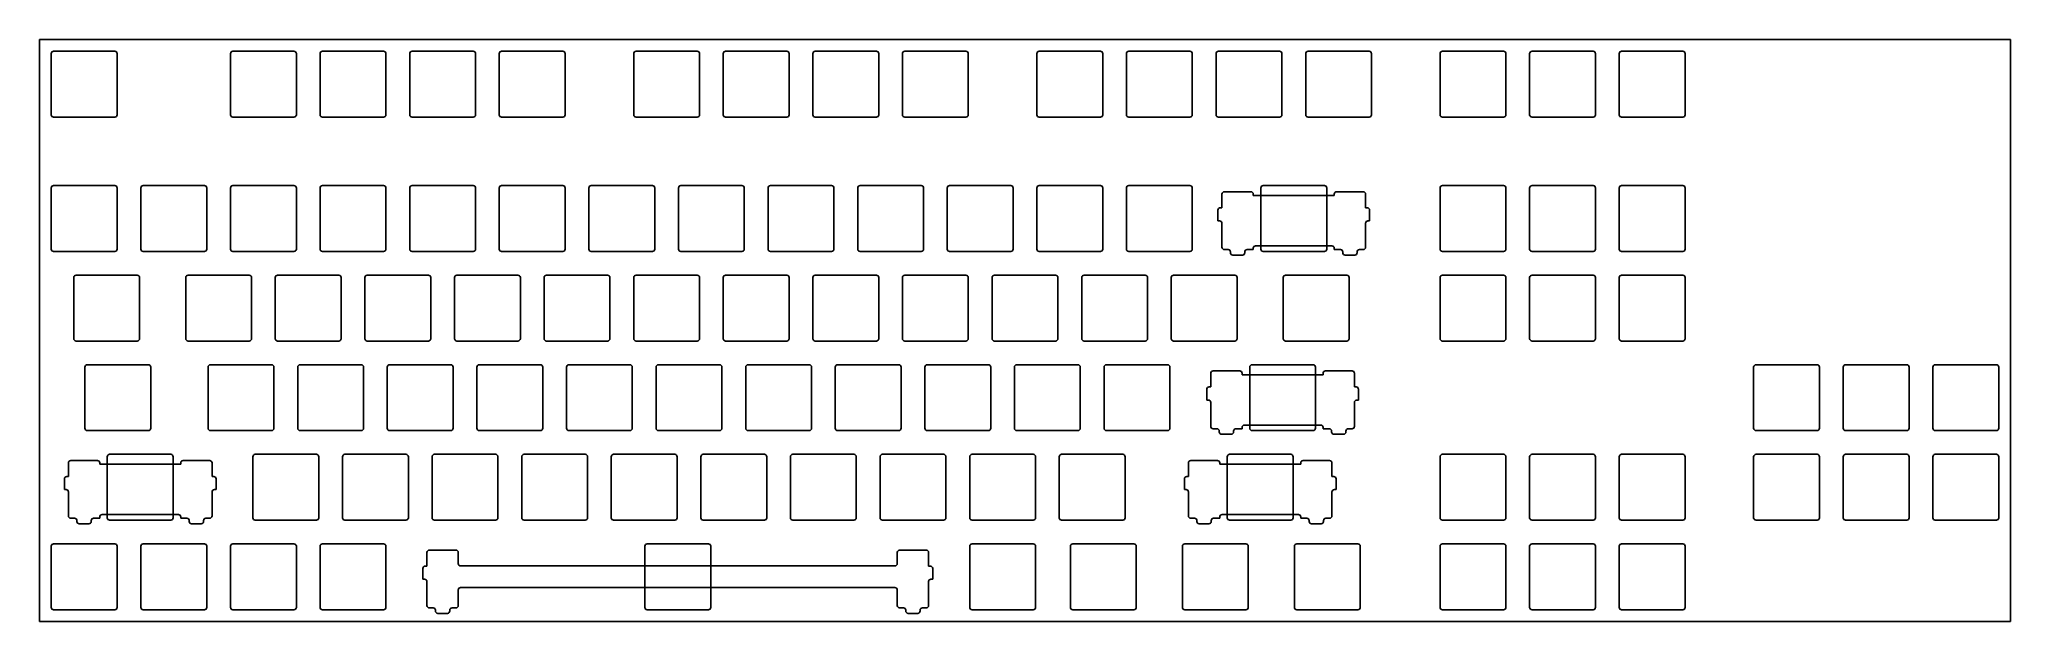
# Model space of a CAD drawing. Header units: millimetres. Extents: x 0 to 419, y -124 to 0.
import ezdxf

# ---------------------------------------------------------------- set-up
doc = ezdxf.new("R2010")
doc.units = ezdxf.units.MM

msp = doc.modelspace()

# ---------------------------------------------------------------- linework, layer by layer
for p, q in [((0, 0), (419.1, 0)), ((0, -123.825), (0, 0)), ((419.1, -123.825), (419.1, 0)), ((2.525, -3.025), (2.525, -16.025)), ((3.025, -2.525), (16.025, -2.525)), ((16.525, -3.025), (16.525, -16.025)), ((40.625, -3.025), (40.625, -16.025)), ((41.125, -2.525), (54.125, -2.525)), ((54.625, -3.025), (54.625, -16.025)), ((59.675, -3.025), (59.675, -16.025)), ((60.175, -2.525), (73.175, -2.525)), ((73.675, -3.025), (73.675, -16.025)), ((78.725, -3.025), (78.725, -16.025)), ((79.225, -2.525), (92.225, -2.525)), ((92.725, -3.025), (92.725, -16.025)), ((97.775, -3.025), (97.775, -16.025)), ((98.275, -2.525), (111.275, -2.525)), ((111.775, -3.025), (111.775, -16.025)), ((126.35, -3.025), (126.35, -16.025)), ((126.85, -2.525), (139.85, -2.525)), ((140.35, -3.025), (140.35, -16.025)), ((145.4, -3.025), (145.4, -16.025)), ((145.9, -2.525), (158.9, -2.525)), ((159.4, -3.025), (159.4, -16.025)), ((164.45, -3.025), (164.45, -16.025)), ((164.95, -2.525), (177.95, -2.525)), ((178.45, -3.025), (178.45, -16.025)), ((183.5, -3.025), (183.5, -16.025)), ((184, -2.525), (197, -2.525)), ((197.5, -3.025), (197.5, -16.025)), ((212.075, -3.025), (212.075, -16.025)), ((212.575, -2.525), (225.575, -2.525)), ((226.075, -3.025), (226.075, -16.025)), ((231.125, -3.025), (231.125, -16.025)), ((231.625, -2.525), (244.625, -2.525)), ((245.125, -3.025), (245.125, -16.025)), ((250.175, -3.025), (250.175, -16.025)), ((250.675, -2.525), (263.675, -2.525)), ((264.175, -3.025), (264.175, -16.025)), ((269.225, -3.025), (269.225, -16.025)), ((269.725, -2.525), (282.725, -2.525)), ((283.225, -3.025), (283.225, -16.025)), ((297.8, -3.025), (297.8, -16.025)), ((298.3, -2.525), (311.3, -2.525)), ((311.8, -3.025), (311.8, -16.025)), ((316.85, -3.025), (316.85, -16.025)), ((317.35, -2.525), (330.35, -2.525)), ((330.85, -3.025), (330.85, -16.025)), ((335.9, -3.025), (335.9, -16.025)), ((336.4, -2.525), (349.4, -2.525)), ((349.9, -3.025), (349.9, -16.025)), ((3.025, -16.525), (16.025, -16.525)), ((41.125, -16.525), (54.125, -16.525)), ((60.175, -16.525), (73.175, -16.525)), ((79.225, -16.525), (92.225, -16.525)), ((98.275, -16.525), (111.275, -16.525)), ((126.85, -16.525), (139.85, -16.525)), ((145.9, -16.525), (158.9, -16.525)), ((164.95, -16.525), (177.95, -16.525)), ((184, -16.525), (197, -16.525)), ((212.575, -16.525), (225.575, -16.525)), ((231.625, -16.525), (244.625, -16.525)), ((250.675, -16.525), (263.675, -16.525)), ((269.725, -16.525), (282.725, -16.525)), ((298.3, -16.525), (311.3, -16.525)), ((317.35, -16.525), (330.35, -16.525)), ((336.4, -16.525), (349.4, -16.525)), ((2.525, -31.6), (2.525, -44.6)), ((3.025, -31.1), (16.025, -31.1)), ((16.525, -31.6), (16.525, -44.6)), ((21.575, -31.6), (21.575, -44.6)), ((22.075, -31.1), (35.075, -31.1)), ((35.575, -31.6), (35.575, -44.6)), ((40.625, -31.6), (40.625, -44.6)), ((41.125, -31.1), (54.125, -31.1)), ((54.625, -31.6), (54.625, -44.6)), ((59.675, -31.6), (59.675, -44.6)), ((60.175, -31.1), (73.175, -31.1)), ((73.675, -31.6), (73.675, -44.6)), ((78.725, -31.6), (78.725, -44.6)), ((79.225, -31.1), (92.225, -31.1)), ((92.725, -31.6), (92.725, -44.6)), ((97.775, -31.6), (97.775, -44.6)), ((98.275, -31.1), (111.275, -31.1)), ((111.775, -31.6), (111.775, -44.6)), ((116.825, -31.6), (116.825, -44.6)), ((117.325, -31.1), (130.325, -31.1)), ((130.825, -31.6), (130.825, -44.6)), ((135.875, -31.6), (135.875, -44.6)), ((136.375, -31.1), (149.375, -31.1)), ((149.875, -31.6), (149.875, -44.6)), ((154.925, -31.6), (154.925, -44.6)), ((155.425, -31.1), (168.425, -31.1)), ((168.925, -31.6), (168.925, -44.6)), ((173.975, -31.6), (173.975, -44.6)), ((174.475, -31.1), (187.475, -31.1)), ((187.975, -31.6), (187.975, -44.6)), ((193.025, -31.6), (193.025, -44.6)), ((193.525, -31.1), (206.525, -31.1)), ((207.025, -31.6), (207.025, -44.6)), ((212.075, -31.6), (212.075, -44.6)), ((212.575, -31.1), (225.575, -31.1)), ((226.075, -31.6), (226.075, -44.6)), ((231.125, -31.6), (231.125, -44.6)), ((231.625, -31.1), (244.625, -31.1)), ((245.125, -31.6), (245.125, -44.6)), ((251.4346, -35.814), (251.4346, -32.9104)), ((251.9346, -32.4104), (257.5894, -32.4104)), ((258.0894, -32.9104), (258.0894, -33.2232)), ((258.0894, -33.2232), (266.7, -33.2232)), ((259.7, -31.6), (259.7, -44.6)), ((260.2, -31.1), (273.2, -31.1)), ((275.3106, -33.2232), (266.7, -33.2232)), ((273.7, -31.6), (273.7, -44.6)), ((275.3106, -32.9104), (275.3106, -33.2232)), ((281.4654, -32.4104), (275.8106, -32.4104)), ((281.9654, -35.814), (281.9654, -32.9104)), ((297.8, -31.6), (297.8, -44.6)), ((298.3, -31.1), (311.3, -31.1)), ((311.8, -31.6), (311.8, -44.6)), ((316.85, -31.6), (316.85, -44.6)), ((317.35, -31.1), (330.35, -31.1)), ((330.85, -31.6), (330.85, -44.6)), ((335.9, -31.6), (335.9, -44.6)), ((336.4, -31.1), (349.4, -31.1)), ((349.9, -31.6), (349.9, -44.6)), ((250.571, -38.608), (250.571, -36.314)), ((251.071, -35.814), (251.4346, -35.814)), ((282.329, -35.814), (281.9654, -35.814)), ((282.829, -38.608), (282.829, -36.314)), ((250.9346, -38.608), (250.571, -38.608)), ((251.4346, -44.204), (251.4346, -39.108)), ((281.9654, -44.204), (281.9654, -39.108)), ((282.4654, -38.608), (282.829, -38.608)), ((3.025, -45.1), (16.025, -45.1)), ((22.075, -45.1), (35.075, -45.1)), ((41.125, -45.1), (54.125, -45.1)), ((60.175, -45.1), (73.175, -45.1)), ((79.225, -45.1), (92.225, -45.1)), ((98.275, -45.1), (111.275, -45.1)), ((117.325, -45.1), (130.325, -45.1)), ((136.375, -45.1), (149.375, -45.1)), ((155.425, -45.1), (168.425, -45.1)), ((174.475, -45.1), (187.475, -45.1)), ((193.525, -45.1), (206.525, -45.1)), ((212.575, -45.1), (225.575, -45.1)), ((231.625, -45.1), (244.625, -45.1)), ((252.738, -44.704), (251.9346, -44.704)), ((253.238, -45.3724), (253.238, -45.204)), ((255.786, -45.8724), (253.738, -45.8724)), ((256.286, -45.204), (256.286, -45.3724)), ((258.0894, -44.704), (256.786, -44.704)), ((258.0894, -44.4166), (258.0894, -44.704)), ((266.7, -43.9166), (258.5894, -43.9166)), ((260.2, -45.1), (273.2, -45.1)), ((266.7, -43.9166), (274.8106, -43.9166)), ((275.3106, -44.4166), (275.3106, -44.704)), ((275.3106, -44.704), (276.614, -44.704)), ((277.114, -45.204), (277.114, -45.3724)), ((277.614, -45.8724), (279.662, -45.8724)), ((280.162, -45.3724), (280.162, -45.204)), ((280.662, -44.704), (281.4654, -44.704)), ((298.3, -45.1), (311.3, -45.1)), ((317.35, -45.1), (330.35, -45.1)), ((336.4, -45.1), (349.4, -45.1)), ((7.7875, -50.15), (20.7875, -50.15)), ((31.6, -50.15), (44.6, -50.15)), ((50.65, -50.15), (63.65, -50.15)), ((69.7, -50.15), (82.7, -50.15)), ((88.75, -50.15), (101.75, -50.15)), ((107.8, -50.15), (120.8, -50.15)), ((126.85, -50.15), (139.85, -50.15)), ((145.9, -50.15), (158.9, -50.15)), ((164.95, -50.15), (177.95, -50.15)), ((184, -50.15), (197, -50.15)), ((203.05, -50.15), (216.05, -50.15)), ((222.1, -50.15), (235.1, -50.15)), ((241.15, -50.15), (254.15, -50.15)), ((264.9625, -50.15), (277.9625, -50.15)), ((298.3, -50.15), (311.3, -50.15)), ((317.35, -50.15), (330.35, -50.15)), ((336.4, -50.15), (349.4, -50.15)), ((7.2875, -50.65), (7.2875, -63.65)), ((21.2875, -50.65), (21.2875, -63.65)), ((31.1, -50.65), (31.1, -63.65)), ((45.1, -50.65), (45.1, -63.65)), ((50.15, -50.65), (50.15, -63.65)), ((64.15, -50.65), (64.15, -63.65)), ((69.2, -50.65), (69.2, -63.65)), ((83.2, -50.65), (83.2, -63.65)), ((88.25, -50.65), (88.25, -63.65)), ((102.25, -50.65), (102.25, -63.65)), ((107.3, -50.65), (107.3, -63.65)), ((121.3, -50.65), (121.3, -63.65)), ((126.35, -50.65), (126.35, -63.65)), ((140.35, -50.65), (140.35, -63.65)), ((145.4, -50.65), (145.4, -63.65)), ((159.4, -50.65), (159.4, -63.65)), ((164.45, -50.65), (164.45, -63.65)), ((178.45, -50.65), (178.45, -63.65)), ((183.5, -50.65), (183.5, -63.65)), ((197.5, -50.65), (197.5, -63.65)), ((202.55, -50.65), (202.55, -63.65)), ((216.55, -50.65), (216.55, -63.65)), ((221.6, -50.65), (221.6, -63.65)), ((235.6, -50.65), (235.6, -63.65)), ((240.65, -50.65), (240.65, -63.65)), ((254.65, -50.65), (254.65, -63.65)), ((264.4625, -50.65), (264.4625, -63.65)), ((278.4625, -50.65), (278.4625, -63.65)), ((297.8, -50.65), (297.8, -63.65)), ((311.8, -50.65), (311.8, -63.65)), ((316.85, -50.65), (316.85, -63.65)), ((330.85, -50.65), (330.85, -63.65)), ((335.9, -50.65), (335.9, -63.65)), ((349.9, -50.65), (349.9, -63.65)), ((7.7875, -64.15), (20.7875, -64.15)), ((31.6, -64.15), (44.6, -64.15)), ((50.65, -64.15), (63.65, -64.15)), ((69.7, -64.15), (82.7, -64.15)), ((88.75, -64.15), (101.75, -64.15)), ((107.8, -64.15), (120.8, -64.15)), ((126.85, -64.15), (139.85, -64.15)), ((145.9, -64.15), (158.9, -64.15)), ((164.95, -64.15), (177.95, -64.15)), ((184, -64.15), (197, -64.15)), ((203.05, -64.15), (216.05, -64.15)), ((222.1, -64.15), (235.1, -64.15)), ((241.15, -64.15), (254.15, -64.15)), ((264.9625, -64.15), (277.9625, -64.15)), ((298.3, -64.15), (311.3, -64.15)), ((317.35, -64.15), (330.35, -64.15)), ((336.4, -64.15), (349.4, -64.15)), ((9.66875, -69.7), (9.66875, -82.7)), ((10.16875, -69.2), (23.16875, -69.2)), ((23.66875, -69.7), (23.66875, -82.7)), ((35.8625, -69.7), (35.8625, -82.7)), ((36.3625, -69.2), (49.3625, -69.2)), ((49.8625, -69.7), (49.8625, -82.7)), ((54.9125, -69.7), (54.9125, -82.7)), ((55.4125, -69.2), (68.4125, -69.2)), ((68.9125, -69.7), (68.9125, -82.7)), ((73.9625, -69.7), (73.9625, -82.7)), ((74.4625, -69.2), (87.4625, -69.2)), ((87.9625, -69.7), (87.9625, -82.7)), ((93.0125, -69.7), (93.0125, -82.7)), ((93.5125, -69.2), (106.5125, -69.2)), ((107.0125, -69.7), (107.0125, -82.7)), ((112.0625, -69.7), (112.0625, -82.7)), ((112.5625, -69.2), (125.5625, -69.2)), ((126.0625, -69.7), (126.0625, -82.7)), ((131.1125, -69.7), (131.1125, -82.7)), ((131.6125, -69.2), (144.6125, -69.2)), ((145.1125, -69.7), (145.1125, -82.7)), ((150.1625, -69.7), (150.1625, -82.7)), ((150.6625, -69.2), (163.6625, -69.2)), ((164.1625, -69.7), (164.1625, -82.7)), ((169.2125, -69.7), (169.2125, -82.7)), ((169.7125, -69.2), (182.7125, -69.2)), ((183.2125, -69.7), (183.2125, -82.7)), ((188.2625, -69.7), (188.2625, -82.7)), ((188.7625, -69.2), (201.7625, -69.2)), ((202.2625, -69.7), (202.2625, -82.7)), ((207.3125, -69.7), (207.3125, -82.7)), ((207.8125, -69.2), (220.8125, -69.2)), ((221.3125, -69.7), (221.3125, -82.7)), ((226.3625, -69.7), (226.3625, -82.7)), ((226.8625, -69.2), (239.8625, -69.2)), ((240.3625, -69.7), (240.3625, -82.7)), ((249.05335, -73.914), (249.05335, -71.0104)), ((249.55335, -70.5104), (255.20815, -70.5104)), ((255.70815, -71.0104), (255.70815, -71.3232)), ((257.31875, -69.7), (257.31875, -82.7)), ((257.81875, -69.2), (270.81875, -69.2)), ((271.31875, -69.7), (271.31875, -82.7)), ((272.92935, -71.0104), (272.92935, -71.3232)), ((279.08415, -70.5104), (273.42935, -70.5104)), ((279.58415, -73.914), (279.58415, -71.0104)), ((364.475, -69.7), (364.475, -82.7)), ((364.975, -69.2), (377.975, -69.2)), ((378.475, -69.7), (378.475, -82.7)), ((383.525, -69.7), (383.525, -82.7)), ((384.025, -69.2), (397.025, -69.2)), ((397.525, -69.7), (397.525, -82.7)), ((402.575, -69.7), (402.575, -82.7)), ((403.075, -69.2), (416.075, -69.2)), ((416.575, -69.7), (416.575, -82.7)), ((248.18975, -76.708), (248.18975, -74.414)), ((248.68975, -73.914), (249.05335, -73.914)), ((255.70815, -71.3232), (264.31875, -71.3232)), ((272.92935, -71.3232), (264.31875, -71.3232)), ((279.94775, -73.914), (279.58415, -73.914)), ((280.44775, -76.708), (280.44775, -74.414)), ((248.55335, -76.708), (248.18975, -76.708)), ((249.05335, -82.304), (249.05335, -77.208)), ((279.58415, -82.304), (279.58415, -77.208)), ((280.08415, -76.708), (280.44775, -76.708)), ((10.16875, -83.2), (23.16875, -83.2)), ((36.3625, -83.2), (49.3625, -83.2)), ((55.4125, -83.2), (68.4125, -83.2)), ((74.4625, -83.2), (87.4625, -83.2)), ((93.5125, -83.2), (106.5125, -83.2)), ((112.5625, -83.2), (125.5625, -83.2)), ((131.6125, -83.2), (144.6125, -83.2)), ((150.6625, -83.2), (163.6625, -83.2)), ((169.7125, -83.2), (182.7125, -83.2)), ((188.7625, -83.2), (201.7625, -83.2)), ((207.8125, -83.2), (220.8125, -83.2)), ((226.8625, -83.2), (239.8625, -83.2)), ((250.35675, -82.804), (249.55335, -82.804)), ((250.85675, -83.4724), (250.85675, -83.304)), ((253.90475, -83.304), (253.90475, -83.4724)), ((255.70815, -82.804), (254.40475, -82.804)), ((255.70815, -82.5166), (255.70815, -82.804)), ((264.31875, -82.0166), (256.20815, -82.0166)), ((257.81875, -83.2), (270.81875, -83.2)), ((264.31875, -82.0166), (272.42935, -82.0166)), ((272.92935, -82.5166), (272.92935, -82.804)), ((272.92935, -82.804), (274.23275, -82.804)), ((274.73275, -83.304), (274.73275, -83.4724)), ((277.78075, -83.4724), (277.78075, -83.304)), ((278.28075, -82.804), (279.08415, -82.804)), ((364.975, -83.2), (377.975, -83.2)), ((384.025, -83.2), (397.025, -83.2)), ((403.075, -83.2), (416.075, -83.2)), ((253.40475, -83.9724), (251.35675, -83.9724)), ((275.23275, -83.9724), (277.28075, -83.9724)), ((6.16585, -92.964), (6.16585, -90.0604)), ((6.66585, -89.5604), (12.32065, -89.5604)), ((12.82065, -90.0604), (12.82065, -90.3732)), ((12.82065, -90.3732), (21.43125, -90.3732)), ((14.43125, -88.75), (14.43125, -101.75)), ((14.93125, -88.25), (27.93125, -88.25)), ((30.04185, -90.3732), (21.43125, -90.3732)), ((28.43125, -88.75), (28.43125, -101.75)), ((30.04185, -90.0604), (30.04185, -90.3732)), ((36.19665, -89.5604), (30.54185, -89.5604)), ((36.69665, -92.964), (36.69665, -90.0604)), ((45.3875, -88.75), (45.3875, -101.75)), ((45.8875, -88.25), (58.8875, -88.25)), ((59.3875, -88.75), (59.3875, -101.75)), ((64.4375, -88.75), (64.4375, -101.75)), ((64.9375, -88.25), (77.9375, -88.25)), ((78.4375, -88.75), (78.4375, -101.75)), ((83.4875, -88.75), (83.4875, -101.75)), ((83.9875, -88.25), (96.9875, -88.25)), ((97.4875, -88.75), (97.4875, -101.75)), ((102.5375, -88.75), (102.5375, -101.75)), ((103.0375, -88.25), (116.0375, -88.25)), ((116.5375, -88.75), (116.5375, -101.75)), ((121.5875, -88.75), (121.5875, -101.75)), ((122.0875, -88.25), (135.0875, -88.25)), ((135.5875, -88.75), (135.5875, -101.75)), ((140.6375, -88.75), (140.6375, -101.75)), ((141.1375, -88.25), (154.1375, -88.25)), ((154.6375, -88.75), (154.6375, -101.75)), ((159.6875, -88.75), (159.6875, -101.75)), ((160.1875, -88.25), (173.1875, -88.25)), ((173.6875, -88.75), (173.6875, -101.75)), ((178.7375, -88.75), (178.7375, -101.75)), ((179.2375, -88.25), (192.2375, -88.25)), ((192.7375, -88.75), (192.7375, -101.75)), ((197.7875, -88.75), (197.7875, -101.75)), ((198.2875, -88.25), (211.2875, -88.25)), ((211.7875, -88.75), (211.7875, -101.75)), ((216.8375, -88.75), (216.8375, -101.75)), ((217.3375, -88.25), (230.3375, -88.25)), ((230.8375, -88.75), (230.8375, -101.75)), ((244.29085, -92.964), (244.29085, -90.0604)), ((244.79085, -89.5604), (250.44565, -89.5604)), ((250.94565, -90.0604), (250.94565, -90.3732)), ((250.94565, -90.3732), (259.55625, -90.3732)), ((252.55625, -88.75), (252.55625, -101.75)), ((253.05625, -88.25), (266.05625, -88.25)), ((268.16685, -90.3732), (259.55625, -90.3732)), ((266.55625, -88.75), (266.55625, -101.75)), ((268.16685, -90.0604), (268.16685, -90.3732)), ((274.32165, -89.5604), (268.66685, -89.5604)), ((274.82165, -92.964), (274.82165, -90.0604)), ((297.8, -88.75), (297.8, -101.75)), ((298.3, -88.25), (311.3, -88.25)), ((311.8, -88.75), (311.8, -101.75)), ((316.85, -88.75), (316.85, -101.75)), ((317.35, -88.25), (330.35, -88.25)), ((330.85, -88.75), (330.85, -101.75)), ((335.9, -88.75), (335.9, -101.75)), ((336.4, -88.25), (349.4, -88.25)), ((349.9, -88.75), (349.9, -101.75)), ((364.475, -88.75), (364.475, -101.75)), ((364.975, -88.25), (377.975, -88.25)), ((378.475, -88.75), (378.475, -101.75)), ((383.525, -88.75), (383.525, -101.75)), ((384.025, -88.25), (397.025, -88.25)), ((397.525, -88.75), (397.525, -101.75)), ((402.575, -88.75), (402.575, -101.75)), ((403.075, -88.25), (416.075, -88.25)), ((416.575, -88.75), (416.575, -101.75)), ((5.30225, -95.758), (5.30225, -93.464)), ((5.66585, -95.758), (5.30225, -95.758)), ((5.80225, -92.964), (6.16585, -92.964)), ((6.16585, -101.354), (6.16585, -96.258)), ((37.06025, -92.964), (36.69665, -92.964)), ((36.69665, -101.354), (36.69665, -96.258)), ((37.19665, -95.758), (37.56025, -95.758)), ((37.56025, -95.758), (37.56025, -93.464)), ((243.42725, -95.758), (243.42725, -93.464)), ((243.79085, -95.758), (243.42725, -95.758)), ((243.92725, -92.964), (244.29085, -92.964)), ((244.29085, -101.354), (244.29085, -96.258)), ((275.18525, -92.964), (274.82165, -92.964)), ((274.82165, -101.354), (274.82165, -96.258)), ((275.32165, -95.758), (275.68525, -95.758)), ((275.68525, -95.758), (275.68525, -93.464)), ((7.46925, -101.854), (6.66585, -101.854)), ((7.96925, -102.5224), (7.96925, -102.354)), ((10.51725, -103.0224), (8.46925, -103.0224)), ((11.01725, -102.354), (11.01725, -102.5224)), ((12.82065, -101.854), (11.51725, -101.854)), ((12.82065, -101.5666), (12.82065, -101.854)), ((21.43125, -101.0666), (13.32065, -101.0666)), ((14.93125, -102.25), (27.93125, -102.25)), ((21.43125, -101.0666), (29.54185, -101.0666)), ((30.04185, -101.5666), (30.04185, -101.854)), ((30.04185, -101.854), (31.34525, -101.854)), ((31.84525, -102.354), (31.84525, -102.5224)), ((32.34525, -103.0224), (34.39325, -103.0224)), ((34.89325, -102.5224), (34.89325, -102.354)), ((35.39325, -101.854), (36.19665, -101.854)), ((45.8875, -102.25), (58.8875, -102.25)), ((64.9375, -102.25), (77.9375, -102.25)), ((83.9875, -102.25), (96.9875, -102.25)), ((103.0375, -102.25), (116.0375, -102.25)), ((122.0875, -102.25), (135.0875, -102.25)), ((141.1375, -102.25), (154.1375, -102.25)), ((160.1875, -102.25), (173.1875, -102.25)), ((179.2375, -102.25), (192.2375, -102.25)), ((198.2875, -102.25), (211.2875, -102.25)), ((217.3375, -102.25), (230.3375, -102.25)), ((245.59425, -101.854), (244.79085, -101.854)), ((246.09425, -102.5224), (246.09425, -102.354)), ((248.64225, -103.0224), (246.59425, -103.0224)), ((249.14225, -102.354), (249.14225, -102.5224)), ((250.94565, -101.854), (249.64225, -101.854)), ((250.94565, -101.5666), (250.94565, -101.854)), ((259.55625, -101.0666), (251.44565, -101.0666)), ((253.05625, -102.25), (266.05625, -102.25)), ((259.55625, -101.0666), (267.66685, -101.0666)), ((268.16685, -101.5666), (268.16685, -101.854)), ((268.16685, -101.854), (269.47025, -101.854)), ((269.97025, -102.354), (269.97025, -102.5224)), ((270.47025, -103.0224), (272.51825, -103.0224)), ((273.01825, -102.5224), (273.01825, -102.354)), ((273.51825, -101.854), (274.32165, -101.854)), ((298.3, -102.25), (311.3, -102.25)), ((317.35, -102.25), (330.35, -102.25)), ((336.4, -102.25), (349.4, -102.25)), ((364.975, -102.25), (377.975, -102.25)), ((384.025, -102.25), (397.025, -102.25)), ((403.075, -102.25), (416.075, -102.25)), ((2.525, -107.8), (2.525, -120.8)), ((3.025, -107.3), (16.025, -107.3)), ((16.525, -107.8), (16.525, -120.8)), ((21.575, -107.8), (21.575, -120.8)), ((22.075, -107.3), (35.075, -107.3)), ((35.575, -107.8), (35.575, -120.8)), ((40.625, -107.8), (40.625, -120.8)), ((41.125, -107.3), (54.125, -107.3)), ((54.625, -107.8), (54.625, -120.8)), ((59.675, -107.8), (59.675, -120.8)), ((60.175, -107.3), (73.175, -107.3)), ((73.675, -107.8), (73.675, -120.8)), ((82.90385, -108.6104), (88.55865, -108.6104)), ((128.73125, -107.8), (128.73125, -120.8)), ((129.23125, -107.3), (142.23125, -107.3)), ((142.73125, -107.8), (142.73125, -120.8)), ((188.55865, -108.6104), (182.90385, -108.6104)), ((197.7875, -107.8), (197.7875, -120.8)), ((198.2875, -107.3), (211.2875, -107.3)), ((211.7875, -107.8), (211.7875, -120.8)), ((219.21875, -107.8), (219.21875, -120.8)), ((219.71875, -107.3), (232.71875, -107.3)), ((233.21875, -107.8), (233.21875, -120.8)), ((243.03125, -107.8), (243.03125, -120.8)), ((243.53125, -107.3), (256.53125, -107.3)), ((257.03125, -107.8), (257.03125, -120.8)), ((266.84375, -107.8), (266.84375, -120.8)), ((267.34375, -107.3), (280.34375, -107.3)), ((280.84375, -107.8), (280.84375, -120.8)), ((297.8, -107.8), (297.8, -120.8)), ((298.3, -107.3), (311.3, -107.3)), ((311.8, -107.8), (311.8, -120.8)), ((316.85, -107.8), (316.85, -120.8)), ((317.35, -107.3), (330.35, -107.3)), ((330.85, -107.8), (330.85, -120.8)), ((335.9, -107.8), (335.9, -120.8)), ((336.4, -107.3), (349.4, -107.3)), ((349.9, -107.8), (349.9, -120.8)), ((81.54025, -114.808), (81.54025, -112.514)), ((82.04025, -112.014), (82.40385, -112.014)), ((82.40385, -112.014), (82.40385, -109.1104)), ((89.05865, -109.1104), (89.05865, -111.5)), ((89.55865, -112), (135.73125, -112)), ((181.90385, -112), (135.73125, -112)), ((182.40385, -109.1104), (182.40385, -111.5)), ((189.05865, -112.014), (189.05865, -109.1104)), ((189.42225, -112.014), (189.05865, -112.014)), ((189.92225, -114.808), (189.92225, -112.514)), ((81.90385, -114.808), (81.54025, -114.808)), ((82.40385, -120.404), (82.40385, -115.308)), ((89.05865, -117.1), (89.05865, -120.404)), ((135.73125, -116.6), (89.55865, -116.6)), ((135.73125, -116.6), (181.90385, -116.6)), ((182.40385, -117.1), (182.40385, -120.404)), ((189.05865, -120.404), (189.05865, -115.308)), ((189.55865, -114.808), (189.92225, -114.808)), ((3.025, -121.3), (16.025, -121.3)), ((22.075, -121.3), (35.075, -121.3)), ((41.125, -121.3), (54.125, -121.3)), ((60.175, -121.3), (73.175, -121.3)), ((83.70725, -120.904), (82.90385, -120.904)), ((84.20725, -121.5724), (84.20725, -121.404)), ((87.25525, -121.404), (87.25525, -121.5724)), ((88.55865, -120.904), (87.75525, -120.904)), ((129.23125, -121.3), (142.23125, -121.3)), ((182.90385, -120.904), (183.70725, -120.904)), ((184.20725, -121.404), (184.20725, -121.5724)), ((187.25525, -121.5724), (187.25525, -121.404)), ((187.75525, -120.904), (188.55865, -120.904)), ((198.2875, -121.3), (211.2875, -121.3)), ((219.71875, -121.3), (232.71875, -121.3)), ((243.53125, -121.3), (256.53125, -121.3)), ((267.34375, -121.3), (280.34375, -121.3)), ((298.3, -121.3), (311.3, -121.3)), ((317.35, -121.3), (330.35, -121.3)), ((336.4, -121.3), (349.4, -121.3)), ((0, -123.825), (419.1, -123.825)), ((86.75525, -122.0724), (84.70725, -122.0724)), ((184.70725, -122.0724), (186.75525, -122.0724))]:
    msp.add_line(p, q)
for centre, start, end in [((3.025, -3.025), 90, 180), ((16.025, -3.025), 0, 90), ((41.125, -3.025), 90, 180), ((54.125, -3.025), 0, 90), ((60.175, -3.025), 90, 180), ((73.175, -3.025), 0, 90), ((79.225, -3.025), 90, 180), ((92.225, -3.025), 0, 90), ((98.275, -3.025), 90, 180), ((111.275, -3.025), 0, 90), ((126.85, -3.025), 90, 180), ((139.85, -3.025), 0, 90), ((145.9, -3.025), 90, 180), ((158.9, -3.025), 0, 90), ((164.95, -3.025), 90, 180), ((177.95, -3.025), 0, 90), ((184, -3.025), 90, 180), ((197, -3.025), 0, 90), ((212.575, -3.025), 90, 180), ((225.575, -3.025), 0, 90), ((231.625, -3.025), 90, 180), ((244.625, -3.025), 0, 90), ((250.675, -3.025), 90, 180), ((263.675, -3.025), 0, 90), ((269.725, -3.025), 90, 180), ((282.725, -3.025), 0, 90), ((298.3, -3.025), 90, 180), ((311.3, -3.025), 0, 90), ((317.35, -3.025), 90, 180), ((330.35, -3.025), 0, 90), ((336.4, -3.025), 90, 180), ((349.4, -3.025), 0, 90), ((3.025, -16.025), 180, 270), ((16.025, -16.025), 270, 0), ((41.125, -16.025), 180, 270), ((54.125, -16.025), 270, 0), ((60.175, -16.025), 180, 270), ((73.175, -16.025), 270, 0), ((79.225, -16.025), 180, 270), ((92.225, -16.025), 270, 0), ((98.275, -16.025), 180, 270), ((111.275, -16.025), 270, 0), ((126.85, -16.025), 180, 270), ((139.85, -16.025), 270, 0), ((145.9, -16.025), 180, 270), ((158.9, -16.025), 270, 0), ((164.95, -16.025), 180, 270), ((177.95, -16.025), 270, 0), ((184, -16.025), 180, 270), ((197, -16.025), 270, 0), ((212.575, -16.025), 180, 270), ((225.575, -16.025), 270, 0), ((231.625, -16.025), 180, 270), ((244.625, -16.025), 270, 0), ((250.675, -16.025), 180, 270), ((263.675, -16.025), 270, 0), ((269.725, -16.025), 180, 270), ((282.725, -16.025), 270, 0), ((298.3, -16.025), 180, 270), ((311.3, -16.025), 270, 0), ((317.35, -16.025), 180, 270), ((330.35, -16.025), 270, 0), ((336.4, -16.025), 180, 270), ((349.4, -16.025), 270, 0), ((3.025, -31.6), 90, 180), ((16.025, -31.6), 0, 90), ((22.075, -31.6), 90, 180), ((35.075, -31.6), 0, 90), ((41.125, -31.6), 90, 180), ((54.125, -31.6), 0, 90), ((60.175, -31.6), 90, 180), ((73.175, -31.6), 0, 90), ((79.225, -31.6), 90, 180), ((92.225, -31.6), 0, 90), ((98.275, -31.6), 90, 180), ((111.275, -31.6), 0, 90), ((117.325, -31.6), 90, 180), ((130.325, -31.6), 0, 90), ((136.375, -31.6), 90, 180), ((149.375, -31.6), 0, 90), ((155.425, -31.6), 90, 180), ((168.425, -31.6), 0, 90), ((174.475, -31.6), 90, 180), ((187.475, -31.6), 0, 90), ((193.525, -31.6), 90, 180), ((206.525, -31.6), 0, 90), ((212.575, -31.6), 90, 180), ((225.575, -31.6), 0, 90), ((231.625, -31.6), 90, 180), ((244.625, -31.6), 0, 90), ((251.9346, -32.9104), 90, 180), ((257.5894, -32.9104), 0, 90), ((260.2, -31.6), 90, 180), ((273.2, -31.6), 0, 90), ((275.8106, -32.9104), 90, 180), ((281.4654, -32.9104), 0, 90), ((298.3, -31.6), 90, 180), ((311.3, -31.6), 0, 90), ((317.35, -31.6), 90, 180), ((330.35, -31.6), 0, 90), ((336.4, -31.6), 90, 180), ((349.4, -31.6), 0, 90), ((251.071, -36.314), 90, 180), ((282.329, -36.314), 0, 90), ((250.9346, -39.108), 0, 90), ((282.4654, -39.108), 90, 180), ((3.025, -44.6), 180, 270), ((16.025, -44.6), 270, 0), ((22.075, -44.6), 180, 270), ((35.075, -44.6), 270, 0), ((41.125, -44.6), 180, 270), ((54.125, -44.6), 270, 0), ((60.175, -44.6), 180, 270), ((73.175, -44.6), 270, 0), ((79.225, -44.6), 180, 270), ((92.225, -44.6), 270, 0), ((98.275, -44.6), 180, 270), ((111.275, -44.6), 270, 0), ((117.325, -44.6), 180, 270), ((130.325, -44.6), 270, 0), ((136.375, -44.6), 180, 270), ((149.375, -44.6), 270, 0), ((155.425, -44.6), 180, 270), ((168.425, -44.6), 270, 0), ((174.475, -44.6), 180, 270), ((187.475, -44.6), 270, 0), ((193.525, -44.6), 180, 270), ((206.525, -44.6), 270, 0), ((212.575, -44.6), 180, 270), ((225.575, -44.6), 270, 0), ((231.625, -44.6), 180, 270), ((244.625, -44.6), 270, 0), ((251.9346, -44.204), 180, 270), ((252.738, -45.204), 0, 90), ((253.738, -45.3724), 180, 270), ((255.786, -45.3724), 270, 0), ((256.786, -45.204), 90, 180), ((258.5894, -44.4166), 90, 180), ((260.2, -44.6), 180, 270), ((273.2, -44.6), 270, 0), ((274.8106, -44.4166), 0, 90), ((276.614, -45.204), 0, 90), ((277.614, -45.3724), 180, 270), ((279.662, -45.3724), 270, 0), ((280.662, -45.204), 90, 180), ((281.4654, -44.204), 270, 0), ((298.3, -44.6), 180, 270), ((311.3, -44.6), 270, 0), ((317.35, -44.6), 180, 270), ((330.35, -44.6), 270, 0), ((336.4, -44.6), 180, 270), ((349.4, -44.6), 270, 0), ((7.7875, -50.65), 90, 180), ((20.7875, -50.65), 0, 90), ((31.6, -50.65), 90, 180), ((44.6, -50.65), 0, 90), ((50.65, -50.65), 90, 180), ((63.65, -50.65), 0, 90), ((69.7, -50.65), 90, 180), ((82.7, -50.65), 0, 90), ((88.75, -50.65), 90, 180), ((101.75, -50.65), 0, 90), ((107.8, -50.65), 90, 180), ((120.8, -50.65), 0, 90), ((126.85, -50.65), 90, 180), ((139.85, -50.65), 0, 90), ((145.9, -50.65), 90, 180), ((158.9, -50.65), 0, 90), ((164.95, -50.65), 90, 180), ((177.95, -50.65), 0, 90), ((184, -50.65), 90, 180), ((197, -50.65), 0, 90), ((203.05, -50.65), 90, 180), ((216.05, -50.65), 0, 90), ((222.1, -50.65), 90, 180), ((235.1, -50.65), 0, 90), ((241.15, -50.65), 90, 180), ((254.15, -50.65), 0, 90), ((264.9625, -50.65), 90, 180), ((277.9625, -50.65), 0, 90), ((298.3, -50.65), 90, 180), ((311.3, -50.65), 0, 90), ((317.35, -50.65), 90, 180), ((330.35, -50.65), 0, 90), ((336.4, -50.65), 90, 180), ((349.4, -50.65), 0, 90), ((7.7875, -63.65), 180, 270), ((20.7875, -63.65), 270, 0), ((31.6, -63.65), 180, 270), ((44.6, -63.65), 270, 0), ((50.65, -63.65), 180, 270), ((63.65, -63.65), 270, 0), ((69.7, -63.65), 180, 270), ((82.7, -63.65), 270, 0), ((88.75, -63.65), 180, 270), ((101.75, -63.65), 270, 0), ((107.8, -63.65), 180, 270), ((120.8, -63.65), 270, 0), ((126.85, -63.65), 180, 270), ((139.85, -63.65), 270, 0), ((145.9, -63.65), 180, 270), ((158.9, -63.65), 270, 0), ((164.95, -63.65), 180, 270), ((177.95, -63.65), 270, 0), ((184, -63.65), 180, 270), ((197, -63.65), 270, 0), ((203.05, -63.65), 180, 270), ((216.05, -63.65), 270, 0), ((222.1, -63.65), 180, 270), ((235.1, -63.65), 270, 0), ((241.15, -63.65), 180, 270), ((254.15, -63.65), 270, 0), ((264.9625, -63.65), 180, 270), ((277.9625, -63.65), 270, 0), ((298.3, -63.65), 180, 270), ((311.3, -63.65), 270, 0), ((317.35, -63.65), 180, 270), ((330.35, -63.65), 270, 0), ((336.4, -63.65), 180, 270), ((349.4, -63.65), 270, 0), ((10.16875, -69.7), 90, 180), ((23.16875, -69.7), 0, 90), ((36.3625, -69.7), 90, 180), ((49.3625, -69.7), 0, 90), ((55.4125, -69.7), 90, 180), ((68.4125, -69.7), 0, 90), ((74.4625, -69.7), 90, 180), ((87.4625, -69.7), 0, 90), ((93.5125, -69.7), 90, 180), ((106.5125, -69.7), 0, 90), ((112.5625, -69.7), 90, 180), ((125.5625, -69.7), 0, 90), ((131.6125, -69.7), 90, 180), ((144.6125, -69.7), 0, 90), ((150.6625, -69.7), 90, 180), ((163.6625, -69.7), 0, 90), ((169.7125, -69.7), 90, 180), ((182.7125, -69.7), 0, 90), ((188.7625, -69.7), 90, 180), ((201.7625, -69.7), 0, 90), ((207.8125, -69.7), 90, 180), ((220.8125, -69.7), 0, 90), ((226.8625, -69.7), 90, 180), ((239.8625, -69.7), 0, 90), ((249.55335, -71.0104), 90, 180), ((255.20815, -71.0104), 0, 90), ((257.81875, -69.7), 90, 180), ((270.81875, -69.7), 0, 90), ((273.42935, -71.0104), 90, 180), ((279.08415, -71.0104), 0, 90), ((364.975, -69.7), 90, 180), ((377.975, -69.7), 0, 90), ((384.025, -69.7), 90, 180), ((397.025, -69.7), 0, 90), ((403.075, -69.7), 90, 180), ((416.075, -69.7), 0, 90), ((248.68975, -74.414), 90, 180), ((279.94775, -74.414), 0, 90), ((248.55335, -77.208), 0, 90), ((280.08415, -77.208), 90, 180), ((10.16875, -82.7), 180, 270), ((23.16875, -82.7), 270, 0), ((36.3625, -82.7), 180, 270), ((49.3625, -82.7), 270, 0), ((55.4125, -82.7), 180, 270), ((68.4125, -82.7), 270, 0), ((74.4625, -82.7), 180, 270), ((87.4625, -82.7), 270, 0), ((93.5125, -82.7), 180, 270), ((106.5125, -82.7), 270, 0), ((112.5625, -82.7), 180, 270), ((125.5625, -82.7), 270, 0), ((131.6125, -82.7), 180, 270), ((144.6125, -82.7), 270, 0), ((150.6625, -82.7), 180, 270), ((163.6625, -82.7), 270, 0), ((169.7125, -82.7), 180, 270), ((182.7125, -82.7), 270, 0), ((188.7625, -82.7), 180, 270), ((201.7625, -82.7), 270, 0), ((207.8125, -82.7), 180, 270), ((220.8125, -82.7), 270, 0), ((226.8625, -82.7), 180, 270), ((239.8625, -82.7), 270, 0), ((249.55335, -82.304), 180, 270), ((250.35675, -83.304), 0, 90), ((251.35675, -83.4724), 180, 270), ((253.40475, -83.4724), 270, 0), ((254.40475, -83.304), 90, 180), ((256.20815, -82.5166), 90, 180), ((257.81875, -82.7), 180, 270), ((270.81875, -82.7), 270, 0), ((272.42935, -82.5166), 0, 90), ((274.23275, -83.304), 0, 90), ((275.23275, -83.4724), 180, 270), ((277.28075, -83.4724), 270, 0), ((278.28075, -83.304), 90, 180), ((279.08415, -82.304), 270, 0), ((364.975, -82.7), 180, 270), ((377.975, -82.7), 270, 0), ((384.025, -82.7), 180, 270), ((397.025, -82.7), 270, 0), ((403.075, -82.7), 180, 270), ((416.075, -82.7), 270, 0), ((6.66585, -90.0604), 90, 180), ((12.32065, -90.0604), 0, 90), ((14.93125, -88.75), 90, 180), ((27.93125, -88.75), 0, 90), ((30.54185, -90.0604), 90, 180), ((36.19665, -90.0604), 0, 90), ((45.8875, -88.75), 90, 180), ((58.8875, -88.75), 0, 90), ((64.9375, -88.75), 90, 180), ((77.9375, -88.75), 0, 90), ((83.9875, -88.75), 90, 180), ((96.9875, -88.75), 0, 90), ((103.0375, -88.75), 90, 180), ((116.0375, -88.75), 0, 90), ((122.0875, -88.75), 90, 180), ((135.0875, -88.75), 0, 90), ((141.1375, -88.75), 90, 180), ((154.1375, -88.75), 0, 90), ((160.1875, -88.75), 90, 180), ((173.1875, -88.75), 0, 90), ((179.2375, -88.75), 90, 180), ((192.2375, -88.75), 0, 90), ((198.2875, -88.75), 90, 180), ((211.2875, -88.75), 0, 90), ((217.3375, -88.75), 90, 180), ((230.3375, -88.75), 0, 90), ((244.79085, -90.0604), 90, 180), ((250.44565, -90.0604), 0, 90), ((253.05625, -88.75), 90, 180), ((266.05625, -88.75), 0, 90), ((268.66685, -90.0604), 90, 180), ((274.32165, -90.0604), 0, 90), ((298.3, -88.75), 90, 180), ((311.3, -88.75), 0, 90), ((317.35, -88.75), 90, 180), ((330.35, -88.75), 0, 90), ((336.4, -88.75), 90, 180), ((349.4, -88.75), 0, 90), ((364.975, -88.75), 90, 180), ((377.975, -88.75), 0, 90), ((384.025, -88.75), 90, 180), ((397.025, -88.75), 0, 90), ((403.075, -88.75), 90, 180), ((416.075, -88.75), 0, 90), ((5.80225, -93.464), 90, 180), ((5.66585, -96.258), 0, 90), ((37.19665, -96.258), 90, 180), ((37.06025, -93.464), 0, 90), ((243.92725, -93.464), 90, 180), ((243.79085, -96.258), 0, 90), ((275.32165, -96.258), 90, 180), ((275.18525, -93.464), 0, 90), ((6.66585, -101.354), 180, 270), ((7.46925, -102.354), 0, 90), ((8.46925, -102.5224), 180, 270), ((10.51725, -102.5224), 270, 0), ((11.51725, -102.354), 90, 180), ((13.32065, -101.5666), 90, 180), ((14.93125, -101.75), 180, 270), ((27.93125, -101.75), 270, 0), ((29.54185, -101.5666), 0, 90), ((31.34525, -102.354), 0, 90), ((32.34525, -102.5224), 180, 270), ((34.39325, -102.5224), 270, 0), ((35.39325, -102.354), 90, 180), ((36.19665, -101.354), 270, 0), ((45.8875, -101.75), 180, 270), ((58.8875, -101.75), 270, 0), ((64.9375, -101.75), 180, 270), ((77.9375, -101.75), 270, 0), ((83.9875, -101.75), 180, 270), ((96.9875, -101.75), 270, 0), ((103.0375, -101.75), 180, 270), ((116.0375, -101.75), 270, 0), ((122.0875, -101.75), 180, 270), ((135.0875, -101.75), 270, 0), ((141.1375, -101.75), 180, 270), ((154.1375, -101.75), 270, 0), ((160.1875, -101.75), 180, 270), ((173.1875, -101.75), 270, 0), ((179.2375, -101.75), 180, 270), ((192.2375, -101.75), 270, 0), ((198.2875, -101.75), 180, 270), ((211.2875, -101.75), 270, 0), ((217.3375, -101.75), 180, 270), ((230.3375, -101.75), 270, 0), ((244.79085, -101.354), 180, 270), ((245.59425, -102.354), 0, 90), ((246.59425, -102.5224), 180, 270), ((248.64225, -102.5224), 270, 0), ((249.64225, -102.354), 90, 180), ((251.44565, -101.5666), 90, 180), ((253.05625, -101.75), 180, 270), ((266.05625, -101.75), 270, 0), ((267.66685, -101.5666), 0, 90), ((269.47025, -102.354), 0, 90), ((270.47025, -102.5224), 180, 270), ((272.51825, -102.5224), 270, 0), ((273.51825, -102.354), 90, 180), ((274.32165, -101.354), 270, 0), ((298.3, -101.75), 180, 270), ((311.3, -101.75), 270, 0), ((317.35, -101.75), 180, 270), ((330.35, -101.75), 270, 0), ((336.4, -101.75), 180, 270), ((349.4, -101.75), 270, 0), ((364.975, -101.75), 180, 270), ((377.975, -101.75), 270, 0), ((384.025, -101.75), 180, 270), ((397.025, -101.75), 270, 0), ((403.075, -101.75), 180, 270), ((416.075, -101.75), 270, 0), ((3.025, -107.8), 90, 180), ((16.025, -107.8), 0, 90), ((22.075, -107.8), 90, 180), ((35.075, -107.8), 0, 90), ((41.125, -107.8), 90, 180), ((54.125, -107.8), 0, 90), ((60.175, -107.8), 90, 180), ((73.175, -107.8), 0, 90), ((82.90385, -109.1104), 90, 180), ((88.55865, -109.1104), 0, 90), ((129.23125, -107.8), 90, 180), ((142.23125, -107.8), 0, 90), ((182.90385, -109.1104), 90, 180), ((188.55865, -109.1104), 0, 90), ((198.2875, -107.8), 90, 180), ((211.2875, -107.8), 0, 90), ((219.71875, -107.8), 90, 180), ((232.71875, -107.8), 0, 90), ((243.53125, -107.8), 90, 180), ((256.53125, -107.8), 0, 90), ((267.34375, -107.8), 90, 180), ((280.34375, -107.8), 0, 90), ((298.3, -107.8), 90, 180), ((311.3, -107.8), 0, 90), ((317.35, -107.8), 90, 180), ((330.35, -107.8), 0, 90), ((336.4, -107.8), 90, 180), ((349.4, -107.8), 0, 90), ((82.04025, -112.514), 90, 180), ((89.55865, -111.5), 180, 270), ((181.90385, -111.5), 270, 0), ((189.42225, -112.514), 0, 90), ((81.90385, -115.308), 0, 90), ((89.55865, -117.1), 90, 180), ((181.90385, -117.1), 0, 90), ((189.55865, -115.308), 90, 180), ((3.025, -120.8), 180, 270), ((16.025, -120.8), 270, 0), ((22.075, -120.8), 180, 270), ((35.075, -120.8), 270, 0), ((41.125, -120.8), 180, 270), ((54.125, -120.8), 270, 0), ((60.175, -120.8), 180, 270), ((73.175, -120.8), 270, 0), ((82.90385, -120.404), 180, 270), ((83.70725, -121.404), 0, 90), ((87.75525, -121.404), 90, 180), ((88.55865, -120.404), 270, 0), ((129.23125, -120.8), 180, 270), ((142.23125, -120.8), 270, 0), ((182.90385, -120.404), 180, 270), ((183.70725, -121.404), 0, 90), ((187.75525, -121.404), 90, 180), ((188.55865, -120.404), 270, 0), ((198.2875, -120.8), 180, 270), ((211.2875, -120.8), 270, 0), ((219.71875, -120.8), 180, 270), ((232.71875, -120.8), 270, 0), ((243.53125, -120.8), 180, 270), ((256.53125, -120.8), 270, 0), ((267.34375, -120.8), 180, 270), ((280.34375, -120.8), 270, 0), ((298.3, -120.8), 180, 270), ((311.3, -120.8), 270, 0), ((317.35, -120.8), 180, 270), ((330.35, -120.8), 270, 0), ((336.4, -120.8), 180, 270), ((349.4, -120.8), 270, 0), ((84.70725, -121.5724), 180, 270), ((86.75525, -121.5724), 270, 0), ((184.70725, -121.5724), 180, 270), ((186.75525, -121.5724), 270, 0)]:
    msp.add_arc(centre, 0.5, start, end)

doc.saveas('drawing.dxf')
